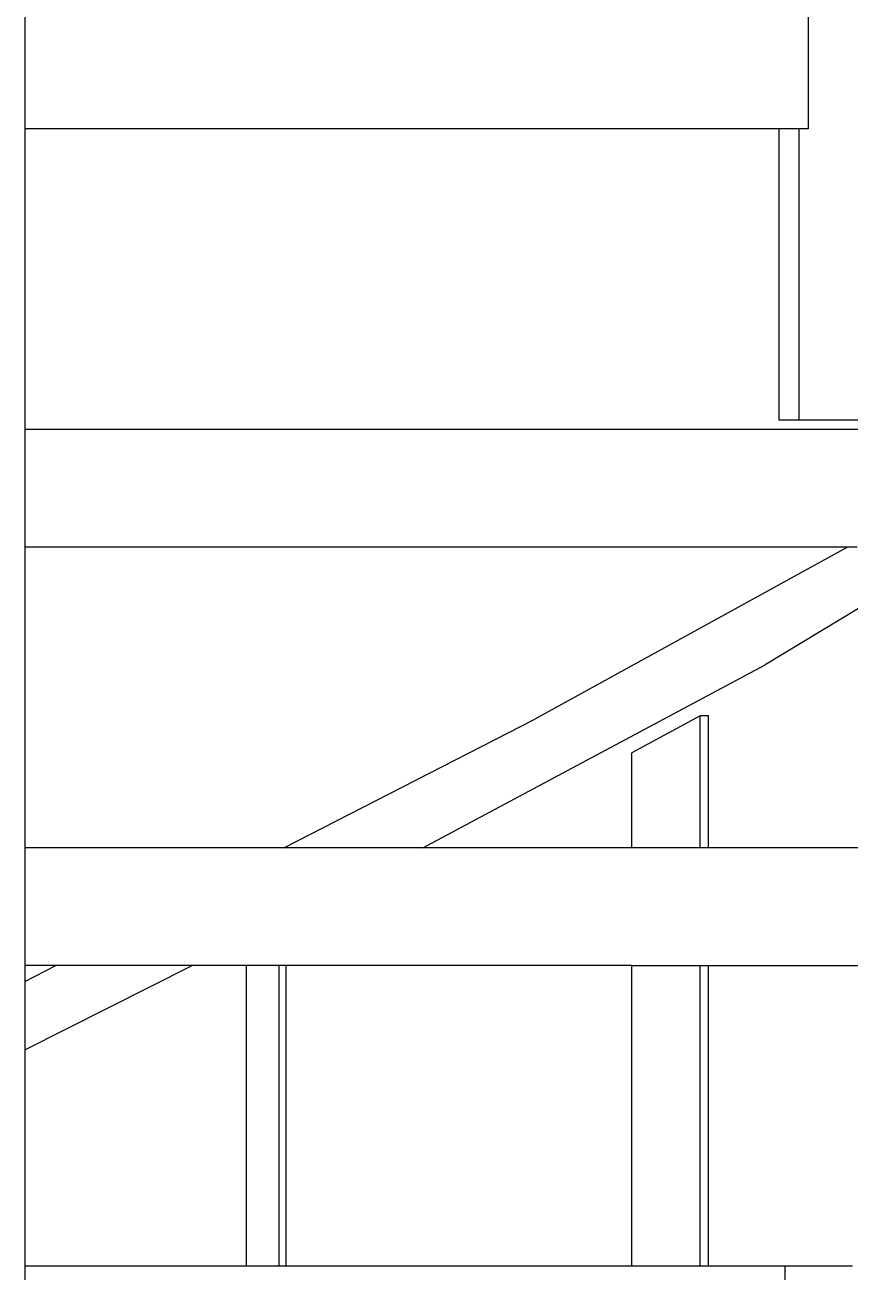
# Model space of a CAD drawing. Header units: millimetres. Extents: x 173236 to 801264, y -94969 to 615039.
# Drawn here: x 499601 to 499848, y -3048.1 to -2674.7 of the extents above; entities that cross this region are included whole.
import ezdxf

# ---------------------------------------------------------------- set-up
doc = ezdxf.new("R2010")
doc.units = ezdxf.units.MM
doc.header["$MEASUREMENT"] = 0
doc.layers.add('VOX-A-WALL-PATT', color=233, linetype='Continuous')

# ---------------------------------------------------------------- blocks, each defined once
blk = doc.blocks.new('STAIRCASE')
at = {"layer": 'VOX-A-WALL-PATT'}
for p, q in [((499601.03, -2667.87), (499601.03, -2831.08)), ((499835.5, -2670.64), (499835.5, -2705.85)), ((499660.94, -2705.85), (499601.03, -2705.85)), ((499708.54, -2705.85), (499660.94, -2705.85)), ((499789.51, -2705.85), (499708.54, -2705.85)), ((499826.82, -2705.85), (499789.51, -2705.85)), ((499826.82, -2793.1), (499826.82, -2705.85)), ((499832.77, -2705.85), (499826.82, -2705.85)), ((499832.77, -2793.1), (499832.77, -2705.85)), ((499835.01, -2705.85), (499832.77, -2705.85)), ((499835.5, -2705.85), (499835.01, -2705.85)), ((499651.62, -2795.86), (499601.03, -2795.86)), ((499800.64, -2795.86), (499651.62, -2795.86)), ((499801.41, -2795.86), (499800.64, -2795.86)), ((499806.82, -2795.86), (499801.41, -2795.86)), ((499815.89, -2795.86), (499806.82, -2795.86)), ((499816.58, -2795.86), (499815.89, -2795.86)), ((499893.56, -2795.86), (499816.58, -2795.86)), ((499832.77, -2793.1), (499826.82, -2793.1)), ((499850.36, -2793.1), (499832.77, -2793.1)), ((499601.03, -2831.08), (499601.03, -2956.3)), ((499651.62, -2831.08), (499601.03, -2831.08)), ((499800.64, -2831.08), (499651.62, -2831.08)), ((499847.25, -2831.08), (499753.65, -2882.62)), ((499801.41, -2831.08), (499800.64, -2831.08)), ((499806.82, -2831.08), (499801.41, -2831.08)), ((499815.89, -2831.08), (499806.82, -2831.08)), ((499816.58, -2831.08), (499815.89, -2831.08)), ((499847.25, -2831.08), (499816.58, -2831.08)), ((499880.96, -2831.08), (499822.58, -2866.32)), ((499850.11, -2831.08), (499847.25, -2831.08)), ((499720.19, -2921.08), (499822.58, -2866.32)), ((499803.17, -2881.6), (499782.74, -2892.64)), ((499805.67, -2881.6), (499803.17, -2881.6)), ((499803.17, -2921.08), (499803.17, -2881.6)), ((499805.67, -2921.08), (499805.67, -2881.6)), ((499678.57, -2921.08), (499753.65, -2882.62)), ((499782.74, -2921.08), (499782.74, -2892.64)), ((499678.57, -2921.08), (499601.03, -2921.08)), ((499679.79, -2921.08), (499678.57, -2921.08)), ((499694.8, -2921.08), (499679.79, -2921.08)), ((499710.2, -2921.08), (499694.8, -2921.08)), ((499720.19, -2921.08), (499710.2, -2921.08)), ((499752.71, -2921.08), (499720.19, -2921.08)), ((499782.74, -2921.08), (499752.71, -2921.08)), ((499803.17, -2921.08), (499782.74, -2921.08)), ((499805.67, -2921.08), (499803.17, -2921.08)), ((499891.7, -2921.08), (499805.67, -2921.08)), ((499601.03, -2981.61), (499651.13, -2956.3)), ((499601.03, -2961.14), (499610.32, -2956.3)), ((499601.03, -2956.3), (499601.03, -2961.14)), ((499610.32, -2956.3), (499601.03, -2956.3)), ((499637.2, -2956.3), (499610.32, -2956.3)), ((499651.13, -2956.3), (499637.2, -2956.3)), ((499667.33, -2956.3), (499651.13, -2956.3)), ((499667.33, -3046.31), (499667.33, -2956.3)), ((499677.18, -2956.3), (499667.33, -2956.3)), ((499677.18, -3046.31), (499677.18, -2956.3)), ((499679.28, -2956.3), (499677.18, -2956.3)), ((499679.28, -3046.31), (499679.28, -2956.3)), ((499752.71, -2956.3), (499679.28, -2956.3)), ((499782.74, -2956.3), (499752.71, -2956.3)), ((499782.74, -3046.31), (499782.74, -2956.3)), ((499782.74, -2956.3), (499803.17, -2956.3)), ((499803.17, -3046.31), (499803.17, -2956.3)), ((499803.17, -2956.3), (499805.67, -2956.3)), ((499805.67, -3046.31), (499805.67, -2956.3)), ((499805.67, -2956.3), (499891.7, -2956.3)), ((499601.03, -2961.14), (499601.03, -2971.34)), ((499601.03, -2971.34), (499601.03, -2981.61)), ((499601.03, -2981.61), (499601.03, -3081.52)), ((499667.33, -3046.31), (499601.03, -3046.31)), ((499677.18, -3046.31), (499667.33, -3046.31)), ((499679.28, -3046.31), (499677.18, -3046.31)), ((499782.74, -3046.31), (499679.28, -3046.31)), ((499803.17, -3046.31), (499782.74, -3046.31)), ((499805.67, -3046.31), (499803.17, -3046.31)), ((499828.55, -3046.31), (499805.67, -3046.31)), ((499828.55, -3046.31), (499828.55, -3081.52)), ((499848.81, -3046.31), (499828.55, -3046.31))]:
    blk.add_line(p, q, dxfattribs=at)

msp = doc.modelspace()

# ---------------------------------------------------------------- block references
msp.add_blockref('STAIRCASE', (0, 0))

doc.saveas('drawing.dxf')
